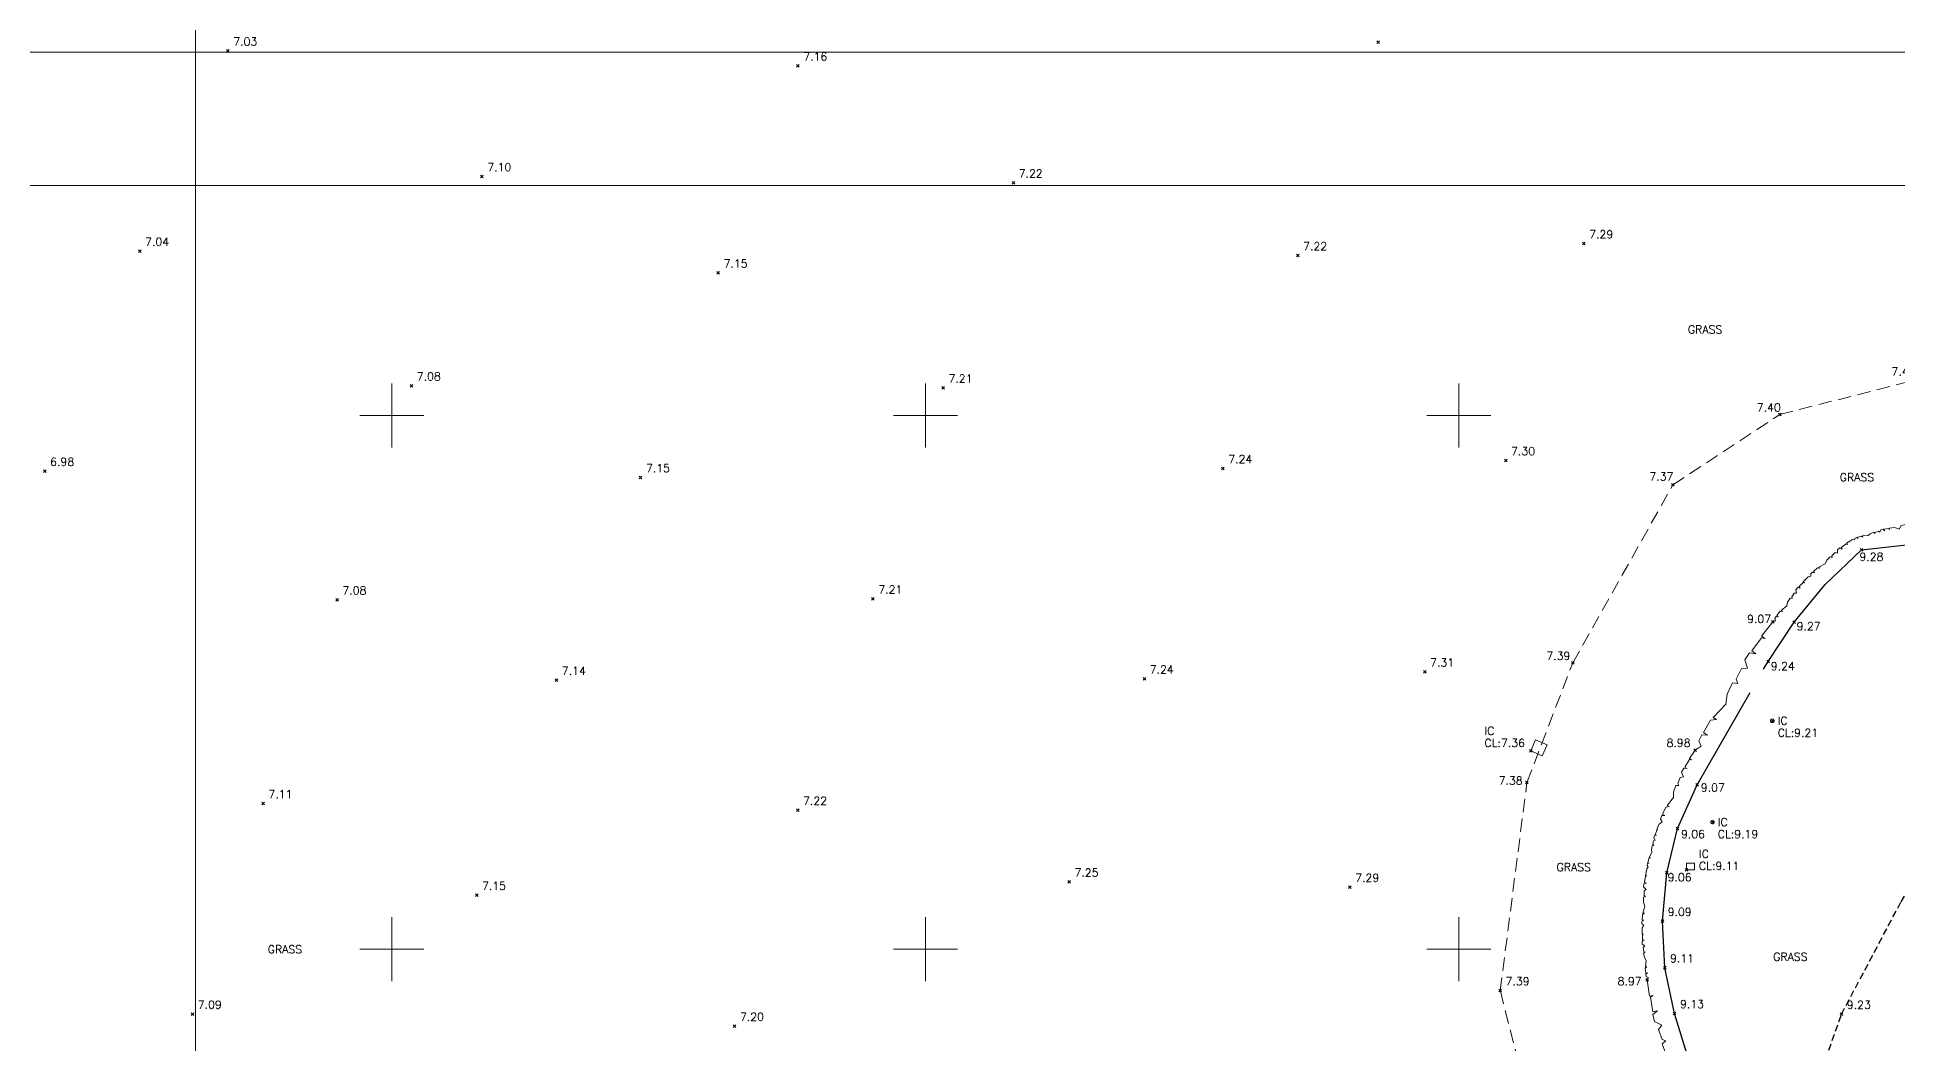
# Model space of a CAD drawing. Extents: x 521064 to 521635, y 174590 to 175241.
# Drawn here: x 521266.7 to 521336.5, y 174876.5 to 174914.2 of the extents above; entities that cross this region are included whole.
import ezdxf

# ---------------------------------------------------------------- set-up
doc = ezdxf.new("R2010")
doc.units = 0
doc.header["$PDMODE"] = 3
doc.header["$PDSIZE"] = 0.05
for name, pattern in [('Centre', [7, 4, -1, 1, -1]), ('DASHED', [0.75, 0.5, -0.25]), ('HIDDEN', [0.375, 0.25, -0.125])]:
    doc.linetypes.add(name, pattern=pattern)
doc.layers.get('0').update_dxf_attribs({"linetype": 'CONTINUOUS', "lineweight": 18})
for name, color, linetype, lineweight in [('I031G_SURVEY-GRID', 7, 'CONTINUOUS', 18), ('I901G_TITLE-SHEET', 7, 'CONTINUOUS', 18), ('I910T_TXT-GEN-S', 7, 'CONTINUOUS', 13), ('I923G_SURVEY-POINT', 7, 'CONTINUOUS', 18), ('I923T_SURVEY-LEVEL', 7, 'CONTINUOUS', 13), ('I960G_COVER', 1, 'CONTINUOUS', 18), ('I960T_COVER-TXT', 1, 'CONTINUOUS', 13), ('I991G_SLOPE', 21, 'DASHED', 18), ('I995G_VEGETATION', 102, 'CONTINUOUS', 18)]:
    doc.layers.add(name, color=color, linetype=linetype, lineweight=lineweight)
doc.layers.add('I940G_SURFACE', color=200, linetype='HIDDEN')
doc.layers.add('I971G_FENCE', color=5, linetype='Centre')
doc.styles.add('MONOTXT', font='simplex.shx')

# ---------------------------------------------------------------- blocks, each defined once
blk = doc.blocks.new('HEL Vegitation')
at = {"color": 0, "linetype": 'ByBlock'}
blk.add_polyline3d([(0, 0, 0), (0.0922, -0.0113, 0), (0.0935, 0.0101, 0), (0.0995, -0.0077, 0), (0.1821, -0.0154, 0), (0.1845, 0.0113, 0), (0.197, -0.0202, 0), (0.2387, -0.0214, 0), (0.2678, 0.0125, 0), (0.2868, -0.0125, 0), (0.3463, -0.0065, 0), (0.3601, 0.0113, 0), (0.3714, -0.0138, 0), (0.4361, -0.0065, 0), (0.4826, 0.015, 0), (0.5749, -0.0053, 0), (0.5749, 0.015, 0), (0.5927, -0.0089, 0), (0.6647, -0.0077, 0), (0.6659, 0.0166, 0), (0.6788, -0.0077, 0), (0.714, -0.0053, 0), (0.7306, 0.0202, 0), (0.7646, 0.0036, 0)], dxfattribs=at)

msp = doc.modelspace()

# ---------------------------------------------------------------- linework, layer by layer
at = {"layer": 'I031G_SURVEY-GRID'}
for p, q in [((521280, 174901.2), (521280, 174898.8)), ((521300, 174901.2), (521300, 174898.8)), ((521320, 174901.2), (521320, 174898.8)), ((521278.8, 174900), (521281.2, 174900)), ((521298.8, 174900), (521301.2, 174900)), ((521318.8, 174900), (521321.2, 174900)), ((521280, 174881.2), (521280, 174878.8)), ((521300, 174881.2), (521300, 174878.8)), ((521320, 174881.2), (521320, 174878.8)), ((521278.8, 174880), (521281.2, 174880)), ((521298.8, 174880), (521301.2, 174880)), ((521318.8, 174880), (521321.2, 174880))]:
    msp.add_line(p, q, dxfattribs=at)
at = {"layer": 'I901G_TITLE-SHEET'}
for points in [[(521272.644, 174908.628), (521064.044, 174908.628), (521064.044, 175072.828), (521272.644, 175072.828)], [(521455.762, 174908.628), (521247.162, 174908.628), (521247.162, 175072.828), (521455.762, 175072.828)], [(521272.644, 174749.428), (521064.044, 174749.428), (521064.044, 174913.628), (521272.644, 174913.628)], [(521455.762, 174749.428), (521247.162, 174749.428), (521247.162, 174913.628), (521455.762, 174913.628)]]:
    msp.add_lwpolyline(points, close=True, dxfattribs=at)
at = {"layer": 'I923G_SURVEY-POINT'}
for p in [(521316.97, 174913.999, 7.252), (521273.855, 174913.671, 7.032), (521295.222, 174913.109, 7.165), (521283.378, 174908.964, 7.099), (521303.297, 174908.727, 7.223), (521270.549, 174906.166, 7.042), (521324.685, 174906.447, 7.295), (521313.959, 174905.999, 7.223), (521292.236, 174905.348, 7.154), (521280.734, 174901.12, 7.077), (521300.667, 174901.037, 7.212), (521332.033, 174900.042, 7.398), (521266.99, 174897.918, 6.978), (521311.155, 174898.019, 7.241), (521321.755, 174898.317, 7.301), (521289.326, 174897.68, 7.149), (521328.023, 174897.406, 7.37), (521335.092, 174894.964, 9.283), (521277.945, 174893.096, 7.084), (521298.035, 174893.128, 7.208), (521331.773, 174892.264, 9.069), (521332.567, 174892.257, 9.266), (521324.271, 174890.732, 7.388), (521331.591, 174890.784, 9.235), (521286.171, 174890.085, 7.139), (521308.209, 174890.13, 7.241), (521318.72, 174890.39, 7.307), (521331.751, 174888.561, 9.206), (521322.69, 174887.431, 7.355), (521328.852, 174887.457, 8.982), (521322.55, 174886.252, 7.379), (521328.929, 174886.158, 9.072), (521275.172, 174885.46, 7.106), (521295.214, 174885.211, 7.221), (521328.195, 174884.525, 9.062), (521329.504, 174884.762, 9.193), (521305.39, 174882.518, 7.252), (521327.79, 174882.861, 9.057), (521328.532, 174882.967, 9.114), (521283.18, 174882.022, 7.151), (521315.912, 174882.325, 7.289), (521327.626, 174881.044, 9.095), (521327.716, 174879.304, 9.113), (521321.549, 174878.445, 7.392), (521327.057, 174878.85, 8.968), (521272.521, 174877.568, 7.094), (521328.088, 174877.591, 9.132), (521334.342, 174877.56, 9.227), (521292.849, 174877.113, 7.203)]:
    msp.add_point(p, dxfattribs=at)
at = {"layer": 'I940G_SURFACE'}
msp.add_polyline3d([(521332.131, 174869.585, 9.247), (521332.996, 174873.743, 9.229), (521334.342, 174877.56, 9.227), (521336.574, 174881.774, 9.206), (521340.308, 174887.689, 9.268), (521342.894, 174891.723, 9.459), (521343.122, 174892.146, 9.45)], dxfattribs=at)
at = {"layer": 'I960G_COVER'}
for points in [[(521322.69, 174887.431, 7.355), (521323.126, 174887.243, 7.407), (521323.306, 174887.661, 7.421), (521322.87, 174887.849, 7.369)], [(521328.532, 174882.967, 9.114), (521328.527, 174883.219, 9.117), (521328.827, 174883.226, 9.142), (521328.832, 174882.973, 9.14)]]:
    msp.add_polyline3d(points, close=True, dxfattribs=at)
for centre in [(521331.751, 174888.561, 9.206), (521329.504, 174884.762, 9.193)]:
    msp.add_circle(centre, 0.07, dxfattribs=at)
at = {"layer": 'I971G_FENCE'}
msp.add_polyline3d([(521334.238, 174859.474, 9.391), (521333.432, 174861.145, 9.284), (521332.341, 174864.089, 9.294), (521331.698, 174865.714, 9.243), (521330.608, 174869.137, 9.22), (521329.097, 174874.275, 9.124), (521328.088, 174877.591, 9.132), (521327.716, 174879.304, 9.113), (521327.626, 174881.044, 9.095), (521327.79, 174882.861, 9.057), (521328.195, 174884.525, 9.062), (521328.929, 174886.158, 9.072), (521331.591, 174890.784, 9.235), (521332.567, 174892.257, 9.266), (521333.726, 174893.666, 9.256), (521335.092, 174894.964, 9.283), (521336.785, 174895.156, 9.31), (521340.34, 174895.497, 9.293), (521343.897, 174895.529, 9.395), (521342.755, 174892.275, 9.439), (521354.459, 174888.04, 9.34)], dxfattribs=at)
at = {"layer": 'I991G_SLOPE'}
msp.add_polyline3d([(521289.146, 174861.362, 7.341), (521298.593, 174857.874, 7.368), (521303.56, 174856.694, 7.398), (521308.469, 174856.931, 7.421), (521313.356, 174858.245, 7.431), (521319.755, 174862.292, 7.447), (521323.515, 174866.75, 7.374), (521323.144, 174872.127, 7.414), (521321.549, 174878.445, 7.392), (521322.55, 174886.252, 7.379), (521324.271, 174890.732, 7.388), (521328.023, 174897.406, 7.37), (521332.033, 174900.042, 7.398), (521337.217, 174901.363, 7.423), (521339.904, 174902.877, 7.445), (521341.238, 174904.907, 7.425), (521341.83, 174905.901, 7.416)], dxfattribs=at)

# ---------------------------------------------------------------- block references
at = {"layer": 'I995G_VEGETATION', "linetype": 'Continuous'}
for p, xscale, yscale, zscale, rotation in [((521340.202, 174896.249, 9.093), 5.104956657826707, 5.104956657826707, 5.104956657826707, 186.1788048877462), ((521336.323, 174895.811, 9.12), 2.139980563264689, 2.139980563264689, 2.139980563264689, 195.6595964751677), ((521334.75, 174895.361, 9.154), 2.843839358734609, 2.843839358734609, 2.843839358734609, 220.095990570234), ((521333.093, 174893.953, 9.111), 2.803568897982068, 2.803568897982068, 2.803568897982068, 231.7178611540374), ((521331.773, 174892.264, 9.069), 7.356581377625261, 7.356581377625261, 7.356581377625261, 238.4433480133625), ((521328.852, 174887.457, 8.982), 4.047196618765859, 4.047196618765859, 4.047196618765859, 243.7470490507665), ((521327.496, 174884.675, 8.984), 2.248956994624472, 2.248956994624472, 2.248956994624472, 254.4557148664128), ((521327.043, 174883.016, 8.947), 2.905949314392575, 2.905949314392575, 2.905949314392575, 265.3557024752761), ((521326.874, 174880.801, 8.958), 2.561956482058205, 2.561956482058205, 2.561956482058205, 275.0956355658246), ((521327.057, 174878.85, 8.968), 6.645164951131679, 6.645164951131679, 6.645164951131679, 285.1773568678764)]:
    msp.add_blockref('HEL Vegitation', p, dxfattribs=dict(at, xscale=xscale, yscale=yscale, zscale=zscale, rotation=rotation))

# ---------------------------------------------------------------- texts
at = {"layer": 'I910T_TXT-GEN-S', "style": 'MONOTXT'}
for p in [(521328.586, 174903.078), (521334.279, 174897.539), (521323.662, 174882.922), (521275.349, 174879.844), (521331.783, 174879.564)]:
    msp.add_text('GRASS', height=0.3, dxfattribs=at).set_placement(p)
at = {"layer": 'I923T_SURVEY-LEVEL', "style": 'MONOTXT'}
for s, p in [('7.03', (521274.055, 174913.872, 7.032)), ('7.16', (521295.422, 174913.309, 7.165)), ('7.10', (521283.578, 174909.164, 7.099)), ('7.22', (521303.497, 174908.927, 7.223)), ('7.29', (521324.885, 174906.647, 7.295)), ('7.04', (521270.749, 174906.367, 7.042)), ('7.22', (521314.159, 174906.199, 7.223)), ('7.15', (521292.436, 174905.548, 7.154)), ('7.08', (521280.934, 174901.32, 7.077)), ('7.21', (521300.867, 174901.237, 7.212)), ('7.42', (521336.214, 174901.503, 7.423)), ('7.40', (521331.167, 174900.158, 7.398)), ('7.24', (521311.355, 174898.219, 7.241)), ('7.30', (521321.955, 174898.517, 7.301)), ('6.98', (521267.19, 174898.118, 6.978)), ('7.15', (521289.526, 174897.88, 7.149)), ('7.37', (521327.141, 174897.566, 7.37)), ('9.28', (521335.012, 174894.557, 9.283)), ('7.08', (521278.145, 174893.296, 7.084)), ('7.21', (521298.235, 174893.328, 7.208)), ('9.07', (521330.805, 174892.227, 9.069)), ('9.27', (521332.66, 174891.953, 9.266)), ('7.31', (521318.92, 174890.59, 7.307)), ('7.39', (521323.278, 174890.842, 7.388)), ('7.14', (521286.371, 174890.285, 7.139)), ('7.24', (521308.409, 174890.33, 7.241)), ('9.24', (521331.692, 174890.457, 9.235)), ('CL:9.21', (521331.951, 174887.961, 9.206)), ('CL:7.36', (521320.959, 174887.579, 7.355)), ('8.98', (521327.784, 174887.586, 8.982)), ('7.11', (521275.372, 174885.66, 7.106)), ('7.38', (521321.49, 174886.166, 7.379)), ('9.07', (521329.069, 174885.905, 9.072)), ('7.22', (521295.414, 174885.411, 7.221)), ('9.06', (521328.325, 174884.161, 9.062)), ('CL:9.19', (521329.704, 174884.162, 9.193)), ('CL:9.11', (521328.998, 174882.971, 9.114)), ('7.15', (521283.379, 174882.222, 7.151)), ('7.25', (521305.59, 174882.718, 7.252)), ('7.29', (521316.112, 174882.525, 7.289)), ('9.06', (521327.824, 174882.543, 9.057)), ('9.09', (521327.826, 174881.244, 9.095)), ('9.11', (521327.916, 174879.504, 9.113)), ('7.39', (521321.749, 174878.645, 7.392)), ('8.97', (521325.949, 174878.648, 8.968)), ('7.09', (521272.721, 174877.768, 7.094)), ('7.20', (521293.049, 174877.313, 7.203)), ('9.13', (521328.288, 174877.791, 9.132)), ('9.23', (521334.542, 174877.76, 9.227))]:
    msp.add_text(s, height=0.3, dxfattribs=at).set_placement(p)
at = {"layer": 'I960T_COVER-TXT', "style": 'MONOTXT'}
for p in [(521331.951, 174888.411), (521320.959, 174888.029), (521329.704, 174884.612), (521328.998, 174883.421)]:
    msp.add_text('IC', height=0.3, dxfattribs=at).set_placement(p)

doc.saveas('drawing.dxf')
